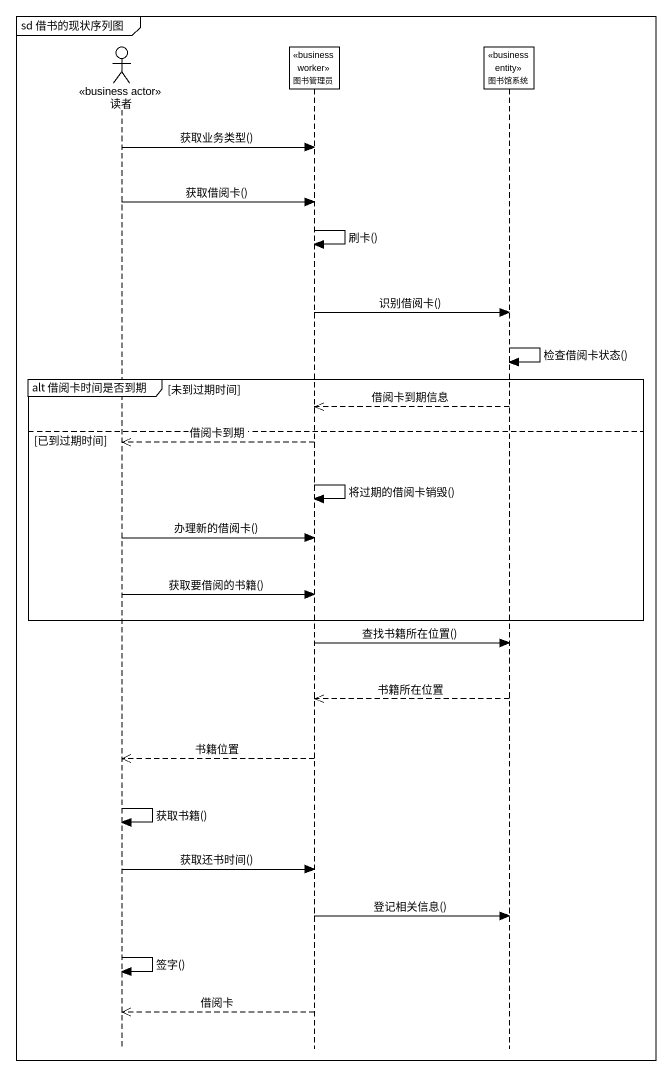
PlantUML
@startuml
mainframe sd 借书的现状序列图
hide footbox
actor 读者 <<business actor>>
participant 图书管理员 <<business worker>>
participant 图书馆系统 <<business entity>>

读者 -> 图书管理员 : 获取业务类型()
读者 -> 图书管理员 : 获取借阅卡()
图书管理员 -> 图书管理员 : 刷卡()
图书管理员 -> 图书馆系统 : 识别借阅卡()
图书馆系统 -> 图书馆系统 : 检查借阅卡状态()
group alt 借阅卡时间是否到期 [未到过期时间]
  图书馆系统 -->> 图书管理员 : 借阅卡到期信息
else 已到过期时间
  图书管理员 -->> 读者 : 借阅卡到期
  图书管理员 -> 图书管理员 : 将过期的借阅卡销毁()
  读者 -> 图书管理员 : 办理新的借阅卡()
  读者 -> 图书管理员 : 获取要借阅的书籍()
end
图书管理员 -> 图书馆系统 : 查找书籍所在位置()
图书馆系统 -->> 图书管理员 : 书籍所在位置
图书管理员 -->> 读者 : 书籍位置
读者 -> 读者 : 获取书籍()
读者 -> 图书管理员 : 获取还书时间()
图书管理员 -> 图书馆系统 : 登记相关信息()
读者 -> 读者 : 签字()
图书管理员 -->> 读者 : 借阅卡
@enduml
